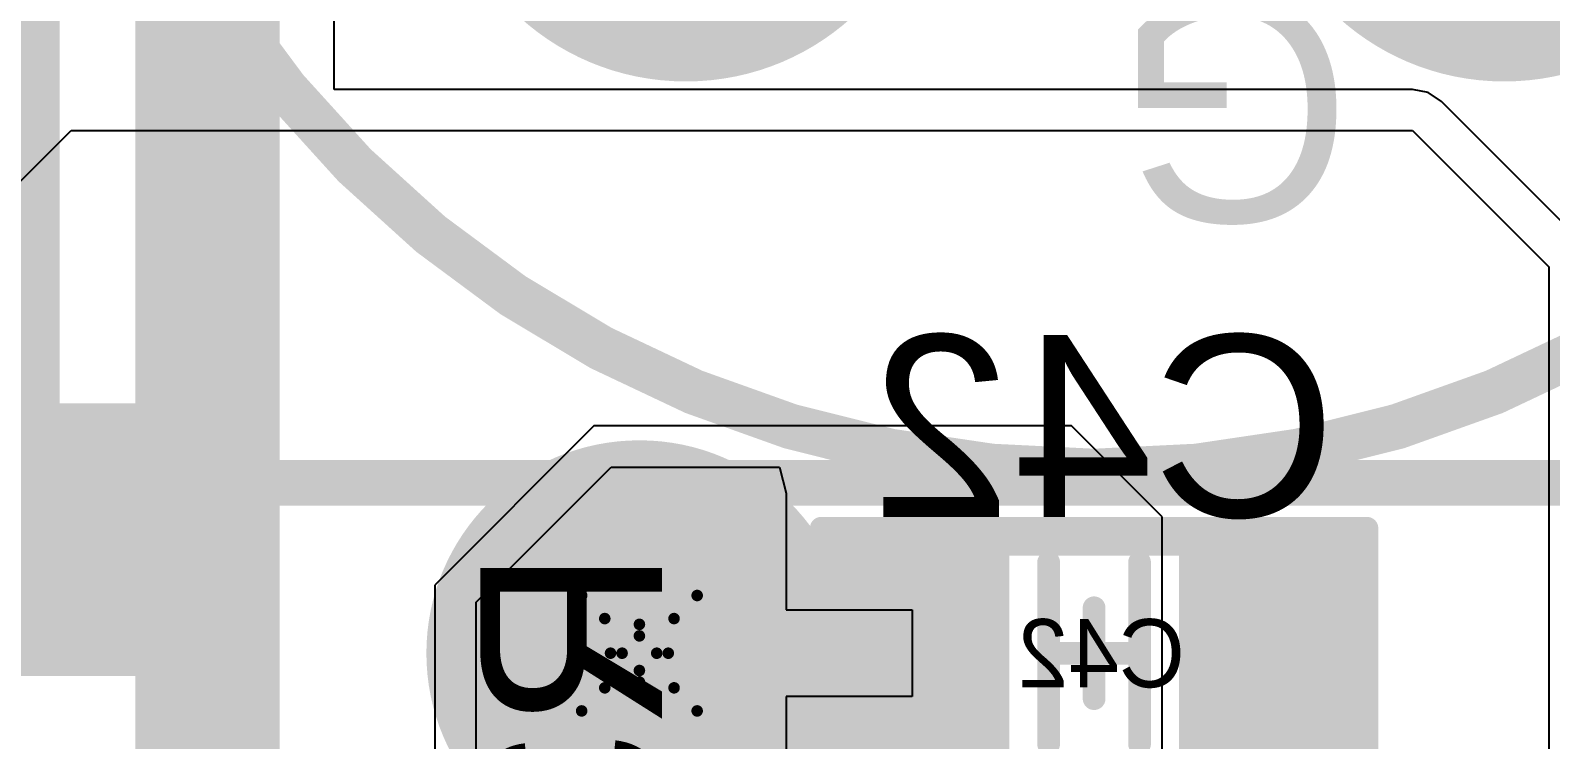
# Model space of a CAD drawing. Header units: millimetres. Extents: x -0.2 to 11.1, y -5.4 to 4.7.
# Drawn here: x 2.7804 to 3.0436, y 0.3157 to 0.4386 of the extents above; entities that cross this region are included whole.
import ezdxf

# ---------------------------------------------------------------- set-up
doc = ezdxf.new("R2010")
doc.units = ezdxf.units.MM
doc.header["$MEASUREMENT"] = 0
for name, color, linetype in [('BottomLayer', 5, 'Continuous'), ('BottomOverlay', 54, 'Continuous'), ('BottomPaste', 16, 'Continuous'), ('BottomSolder', 6, 'Continuous'), ('DrillDrawing', 1, 'Continuous'), ('InternalPlane1', 76, 'Continuous'), ('InternalPlane2', 16, 'Continuous'), ('Mechanical1', 6, 'Continuous'), ('Mechanical2', 216, 'Continuous'), ('Mechanical3', 76, 'Continuous'), ('Mechanical4', 56, 'Continuous'), ('Mechanical5', 56, 'Continuous'), ('Mechanical6', 56, 'Continuous'), ('TopLayer', 1, 'Continuous'), ('TopOverlay', 2, 'Continuous'), ('ViaHoleLayer', 16, 'Continuous')]:
    doc.layers.add(name, color=color, linetype=linetype)
doc.styles.add('Arial', font='arial.ttf', dxfattribs={"height": 0.2})

# ---------------------------------------------------------------- blocks, each defined once
blk = doc.blocks.new('LHI_878_3902_15')
at = {"layer": 'InternalPlane1'}
h = blk.add_hatch(color=76, dxfattribs=at)
edge = h.paths.add_edge_path()
edge.add_arc((0.0707029, 0.0707349), 0.0427953, 0, 360)
at = {"layer": 'InternalPlane2'}
h = blk.add_hatch(color=16, dxfattribs=at)
edge = h.paths.add_edge_path()
edge.add_arc((-0.0710293, 0.0707349), 0.0427953, 0, 360)
h = blk.add_hatch(color=16, dxfattribs=at)
edge = h.paths.add_edge_path()
edge.add_arc((0.0707029, 0.0707349), 0.0427953, 0, 360)
at = {"layer": 'InternalPlane1', "const_width": 0.01}
blk.add_lwpolyline([(-0.0843684, 0.1006949, -0.2125565616700221), (-0.0576902, 0.1006949)], format="xyb", dxfattribs=at)
at = {"layer": 'InternalPlane1', "const_width": 0.005}
blk.add_lwpolyline([(-0.0601902, 0.1006949, 1), (-0.0551902, 0.1006949, 1)], format="xyb", close=True, dxfattribs=at)
at = {"layer": 'Mechanical1', "const_width": 0.003937}
for points in [[(0.1811024, 0.1811024), (-0.1811024, 0.1811024)], [(0.1811024, 0.1811024), (0.1811024, -0.1979829)]]:
    blk.add_lwpolyline(points, dxfattribs=at)
at = {"layer": 'Mechanical1', "const_width": 0.0019685}
blk.add_lwpolyline([(0.1801182, 0.1811024, 1), (0.1820866, 0.1811024, 1)], format="xyb", close=True, dxfattribs=at)
blk.add_lwpolyline([(0.1801182, 0.1811024, 1), (0.1820866, 0.1811024, 1)], format="xyb", close=True, dxfattribs=at)
at = {"layer": 'Mechanical3', "const_width": 0.003937}
for points in [[(0.1850394, 0.1850394), (-0.1850394, 0.1850394)], [(0.1850394, 0.1850394), (0.1850394, -0.2007874)]]:
    blk.add_lwpolyline(points, dxfattribs=at)
at = {"layer": 'Mechanical3', "const_width": 0.0019685}
blk.add_lwpolyline([(0.1840552, 0.1850394, 1), (0.1860236, 0.1850394, 1)], format="xyb", close=True, dxfattribs=at)
blk.add_lwpolyline([(0.1840552, 0.1850394, 1), (0.1860236, 0.1850394, 1)], format="xyb", close=True, dxfattribs=at)
at = {"layer": 'Mechanical5', "const_width": 0.003937}
for points in [[(0.1850394, 0.1850394), (-0.1850394, 0.1850394)], [(0.1850394, 0.1850394), (0.1850394, -0.2007874)]]:
    blk.add_lwpolyline(points, dxfattribs=at)
at = {"layer": 'Mechanical5', "const_width": 0.0019685}
blk.add_lwpolyline([(0.1840552, 0.1850394, 1), (0.1860236, 0.1850394, 1)], format="xyb", close=True, dxfattribs=at)
blk.add_lwpolyline([(0.1840552, 0.1850394, 1), (0.1860236, 0.1850394, 1)], format="xyb", close=True, dxfattribs=at)
at = {"layer": 'TopOverlay', "const_width": 0.007874}
blk.add_lwpolyline([(0.1811024, 0, 1), (-0.1811024, 0, 1)], format="xyb", close=True, dxfattribs=at)
at = {"layer": 'TopOverlay'}
blk.add_text('G', height=0.0393701, dxfattribs=at).set_placement((-0.0446152, 0.0984313))
blk = doc.blocks.new('R0603_B_30')
at = {"layer": 'BottomLayer'}
for points in [[(-0.0196889, -0.01771655), (-0.0433109, -0.01771655), (-0.0433109, 0.01771655), (-0.0196889, 0.01771655)], [(0.0196891, 0.01771655), (0.0433111, 0.01771655), (0.0433111, -0.01771655), (0.0196891, -0.01771655)]]:
    blk.add_hatch(color=5, dxfattribs=at).paths.add_polyline_path(points)
at = {"layer": 'BottomPaste'}
for points in [[(-0.0146889, -0.02271655), (-0.0483109, -0.02271655), (-0.0483109, 0.02271655), (-0.0146889, 0.02271655)], [(0.0146891, 0.02271655), (0.0483111, 0.02271655), (0.0483111, -0.02271655), (0.0146891, -0.02271655)]]:
    blk.add_hatch(color=16, dxfattribs=at).paths.add_polyline_path(points)
at = {"layer": 'BottomSolder'}
for points in [[(-0.0177204, -0.01968505), (-0.0452794, -0.01968505), (-0.0452794, 0.01968505), (-0.0177204, 0.01968505)], [(0.0177206, 0.01968505), (0.0452796, 0.01968505), (0.0452796, -0.01968505), (0.0177206, -0.01968505)]]:
    blk.add_hatch(color=6, dxfattribs=at).paths.add_polyline_path(points)
at = {"layer": 'BottomOverlay', "const_width": 0.003937}
for points in [[(-0.0137795, 0.0177165), (0.0137795, 0.0177165)], [(-0.0137795, -0.0177165), (0.0137795, -0.0177165)]]:
    blk.add_lwpolyline(points, dxfattribs=at)
at = {"layer": 'BottomOverlay', "const_width": 0.0019685}
for points in [[(-0.0147637, 0.0177165, 1), (-0.0127953, 0.0177165, 1)], [(0.0127953, 0.0177165, 1), (0.0147637, 0.0177165, 1)], [(-0.0147637, -0.0177165, 1), (-0.0127953, -0.0177165, 1)], [(0.0127953, -0.0177165, 1), (0.0147637, -0.0177165, 1)]]:
    blk.add_lwpolyline(points, format="xyb", close=True, dxfattribs=at)
at = {"layer": 'Mechanical2', "const_width": 0.003937}
for points in [[(-0.0389172, 0.019685), (0.0389172, 0.019685)], [(-0.0389172, -0.0188754), (-0.0389172, 0.019685)], [(0.0389172, -0.0188754), (0.0389172, 0.019685)], [(-0.0389172, -0.0188754), (0.0389172, -0.0188754)]]:
    blk.add_lwpolyline(points, dxfattribs=at)
at = {"layer": 'Mechanical2', "const_width": 0.0019685}
for points in [[(-0.0399014, 0.019685, 1), (-0.037933, 0.019685, 1)], [(-0.0399014, 0.019685, 1), (-0.037933, 0.019685, 1)], [(0.037933, 0.019685, 1), (0.0399014, 0.019685, 1)], [(0.037933, 0.019685, 1), (0.0399014, 0.019685, 1)], [(-0.0399014, -0.0188754, 1), (-0.037933, -0.0188754, 1)], [(-0.0399014, -0.0188754, 1), (-0.037933, -0.0188754, 1)], [(0.037933, -0.0188754, 1), (0.0399014, -0.0188754, 1)], [(0.037933, -0.0188754, 1), (0.0399014, -0.0188754, 1)]]:
    blk.add_lwpolyline(points, format="xyb", close=True, dxfattribs=at)
at = {"layer": 'Mechanical4', "const_width": 0.003937}
for points in [[(-0.0472441, -0.0216535), (-0.0472441, 0.0216535)], [(-0.0472441, 0.0216535), (0.0472441, 0.0216535)], [(0.0472441, -0.0216535), (0.0472441, 0.0216535)], [(0, -0.007874), (0, 0.007874)], [(-0.007874, 0), (0.007874, 0)], [(-0.0472441, -0.0216535), (0.0472441, -0.0216535)]]:
    blk.add_lwpolyline(points, dxfattribs=at)
at = {"layer": 'Mechanical4', "const_width": 0.0019685}
for points in [[(-0.0482283, 0.0216535, 1), (-0.0462599, 0.0216535, 1)], [(-0.0482283, 0.0216535, 1), (-0.0462599, 0.0216535, 1)], [(0.0462599, 0.0216535, 1), (0.0482283, 0.0216535, 1)], [(0.0462599, 0.0216535, 1), (0.0482283, 0.0216535, 1)], [(-0.0009842, 0.007874, 1), (0.0009842, 0.007874, 1)], [(-0.0088582, 0, 1), (-0.0068898, 0, 1)], [(0.0068898, 0, 1), (0.0088582, 0, 1)], [(-0.0009842, -0.007874, 1), (0.0009842, -0.007874, 1)], [(-0.0482283, -0.0216535, 1), (-0.0462599, -0.0216535, 1)], [(-0.0482283, -0.0216535, 1), (-0.0462599, -0.0216535, 1)], [(0.0462599, -0.0216535, 1), (0.0482283, -0.0216535, 1)], [(0.0462599, -0.0216535, 1), (0.0482283, -0.0216535, 1)]]:
    blk.add_lwpolyline(points, format="xyb", close=True, dxfattribs=at)
at = {"layer": 'Mechanical6', "const_width": 0.003937}
for points in [[(-0.0472441, -0.0216535), (-0.0472441, 0.0216535)], [(-0.0472441, 0.0216535), (0.0472441, 0.0216535)], [(0.0472441, -0.0216535), (0.0472441, 0.0216535)], [(-0.0472441, -0.0216535), (0.0472441, -0.0216535)]]:
    blk.add_lwpolyline(points, dxfattribs=at)
at = {"layer": 'Mechanical6', "const_width": 0.0019685}
for points in [[(-0.0482283, 0.0216535, 1), (-0.0462599, 0.0216535, 1)], [(-0.0482283, 0.0216535, 1), (-0.0462599, 0.0216535, 1)], [(0.0462599, 0.0216535, 1), (0.0482283, 0.0216535, 1)], [(0.0462599, 0.0216535, 1), (0.0482283, 0.0216535, 1)], [(-0.0482283, -0.0216535, 1), (-0.0462599, -0.0216535, 1)], [(-0.0482283, -0.0216535, 1), (-0.0462599, -0.0216535, 1)], [(0.0462599, -0.0216535, 1), (0.0482283, -0.0216535, 1)], [(0.0462599, -0.0216535, 1), (0.0482283, -0.0216535, 1)]]:
    blk.add_lwpolyline(points, format="xyb", close=True, dxfattribs=at)
at = {"layer": 'Mechanical6', "text_generation_flag": 2}
blk.add_text('R26', height=0.011811, rotation=180, dxfattribs=at).set_placement((-0.0157427, 0.0059033))
blk = doc.blocks.new('C0603_CER_B_86')
at = {"layer": 'BottomLayer'}
for points in [[(-0.0196889, -0.01771655), (-0.0433109, -0.01771655), (-0.0433109, 0.01771655), (-0.0196889, 0.01771655)], [(0.0196891, 0.01771655), (0.0433111, 0.01771655), (0.0433111, -0.01771655), (0.0196891, -0.01771655)]]:
    blk.add_hatch(color=5, dxfattribs=at).paths.add_polyline_path(points)
at = {"layer": 'BottomPaste'}
for points in [[(-0.0146889, -0.02271655), (-0.0483109, -0.02271655), (-0.0483109, 0.02271655), (-0.0146889, 0.02271655)], [(0.0146891, 0.02271655), (0.0483111, 0.02271655), (0.0483111, -0.02271655), (0.0146891, -0.02271655)]]:
    blk.add_hatch(color=16, dxfattribs=at).paths.add_polyline_path(points)
at = {"layer": 'BottomSolder'}
for points in [[(-0.0177204, -0.01968505), (-0.0452794, -0.01968505), (-0.0452794, 0.01968505), (-0.0177204, 0.01968505)], [(0.0177206, 0.01968505), (0.0452796, 0.01968505), (0.0452796, -0.01968505), (0.0177206, -0.01968505)]]:
    blk.add_hatch(color=6, dxfattribs=at).paths.add_polyline_path(points)
at = {"layer": 'BottomOverlay', "const_width": 0.003937}
for points in [[(-0.007874, 0.015748), (-0.007874, -0.015748)], [(0.007874, 0.015748), (0.007874, -0.015748)]]:
    blk.add_lwpolyline(points, dxfattribs=at)
at = {"layer": 'BottomOverlay', "const_width": 0.0019685}
for points in [[(-0.0088582, 0.015748, 1), (-0.0068898, 0.015748, 1)], [(0.0068898, 0.015748, 1), (0.0088582, 0.015748, 1)], [(-0.0088582, -0.015748, 1), (-0.0068898, -0.015748, 1)], [(0.0068898, -0.015748, 1), (0.0088582, -0.015748, 1)]]:
    blk.add_lwpolyline(points, format="xyb", close=True, dxfattribs=at)
at = {"layer": 'Mechanical2', "const_width": 0.003937}
for points in [[(0.0433071, 0.019685), (-0.0412416, 0.019685)], [(-0.0412416, 0.019685), (-0.0412416, -0.0188754)], [(0.0433071, 0.019685), (0.0433071, -0.0188754)], [(0.0433071, -0.0188754), (-0.0412416, -0.0188754)]]:
    blk.add_lwpolyline(points, dxfattribs=at)
at = {"layer": 'Mechanical2', "const_width": 0.0019685}
for points in [[(-0.0422258, 0.019685, 1), (-0.0402574, 0.019685, 1)], [(-0.0422258, 0.019685, 1), (-0.0402574, 0.019685, 1)], [(0.0423229, 0.019685, 1), (0.0442913, 0.019685, 1)], [(0.0423229, 0.019685, 1), (0.0442913, 0.019685, 1)], [(-0.0422258, -0.0188754, 1), (-0.0402574, -0.0188754, 1)], [(-0.0422258, -0.0188754, 1), (-0.0402574, -0.0188754, 1)], [(0.0423229, -0.0188754, 1), (0.0442913, -0.0188754, 1)], [(0.0423229, -0.0188754, 1), (0.0442913, -0.0188754, 1)]]:
    blk.add_lwpolyline(points, format="xyb", close=True, dxfattribs=at)
at = {"layer": 'Mechanical4', "const_width": 0.003937}
for points in [[(-0.0472441, 0.0216535), (-0.0472441, -0.0216535)], [(0.0472441, 0.0216535), (-0.0472441, 0.0216535)], [(0.0472441, 0.0216535), (0.0472441, -0.0216535)], [(0, 0.007874), (0, -0.007874)], [(0.007874, 0), (-0.007874, 0)], [(0.0472441, -0.0216535), (-0.0472441, -0.0216535)]]:
    blk.add_lwpolyline(points, dxfattribs=at)
at = {"layer": 'Mechanical4', "const_width": 0.0019685}
for points in [[(-0.0482283, 0.0216535, 1), (-0.0462599, 0.0216535, 1)], [(-0.0482283, 0.0216535, 1), (-0.0462599, 0.0216535, 1)], [(0.0462599, 0.0216535, 1), (0.0482283, 0.0216535, 1)], [(0.0462599, 0.0216535, 1), (0.0482283, 0.0216535, 1)], [(-0.0009842, 0.007874, 1), (0.0009842, 0.007874, 1)], [(-0.0088582, 0, 1), (-0.0068898, 0, 1)], [(0.0068898, 0, 1), (0.0088582, 0, 1)], [(-0.0009842, -0.007874, 1), (0.0009842, -0.007874, 1)], [(-0.0482283, -0.0216535, 1), (-0.0462599, -0.0216535, 1)], [(-0.0482283, -0.0216535, 1), (-0.0462599, -0.0216535, 1)], [(0.0462599, -0.0216535, 1), (0.0482283, -0.0216535, 1)], [(0.0462599, -0.0216535, 1), (0.0482283, -0.0216535, 1)]]:
    blk.add_lwpolyline(points, format="xyb", close=True, dxfattribs=at)
at = {"layer": 'Mechanical6', "const_width": 0.003937}
for points in [[(-0.0472441, 0.0216535), (-0.0472441, -0.0216535)], [(0.0472441, 0.0216535), (-0.0472441, 0.0216535)], [(0.0472441, 0.0216535), (0.0472441, -0.0216535)], [(0.0472441, -0.0216535), (-0.0472441, -0.0216535)]]:
    blk.add_lwpolyline(points, dxfattribs=at)
at = {"layer": 'Mechanical6', "const_width": 0.0019685}
for points in [[(-0.0482283, 0.0216535, 1), (-0.0462599, 0.0216535, 1)], [(-0.0482283, 0.0216535, 1), (-0.0462599, 0.0216535, 1)], [(0.0462599, 0.0216535, 1), (0.0482283, 0.0216535, 1)], [(0.0462599, 0.0216535, 1), (0.0482283, 0.0216535, 1)], [(-0.0482283, -0.0216535, 1), (-0.0462599, -0.0216535, 1)], [(-0.0482283, -0.0216535, 1), (-0.0462599, -0.0216535, 1)], [(0.0462599, -0.0216535, 1), (0.0482283, -0.0216535, 1)], [(0.0462599, -0.0216535, 1), (0.0482283, -0.0216535, 1)]]:
    blk.add_lwpolyline(points, format="xyb", close=True, dxfattribs=at)
at = {"layer": 'Mechanical6', "text_generation_flag": 2}
blk.add_text('C42', height=0.011811, rotation=180, dxfattribs=at).set_placement((-0.0157429, 0.0059035))

msp = doc.modelspace()

# ---------------------------------------------------------------- hatches: boundary and pattern name
at = {"layer": 'BottomLayer'}
h = msp.add_hatch(color=5, dxfattribs=at)
edge = h.paths.add_edge_path()
edge.add_arc((2.8858268, 0.3307087), 0.011811, 0, 360)
at = {"layer": 'InternalPlane2'}
h = msp.add_hatch(color=16, dxfattribs=at)
edge = h.paths.add_edge_path()
edge.add_arc((2.8858268, 0.3307087), 0.0368897, 0, 360)
at = {"layer": 'TopLayer'}
h = msp.add_hatch(color=1, dxfattribs=at)
edge = h.paths.add_edge_path()
edge.add_arc((2.8858268, 0.3307087), 0.011811, 0, 360)
at = {"layer": 'ViaHoleLayer'}
h = msp.add_hatch(color=16, dxfattribs=at)
edge = h.paths.add_edge_path()
edge.add_arc((2.8858268, 0.3307087), 0.0068897, 0, 360)

# ---------------------------------------------------------------- linework, layer by layer
at = {"layer": 'BottomLayer'}
for p, q in [((2.8329448, 0.4283969), (2.8329448, 0.5708661)), ((3.0196851, 0.4283969), (2.8329448, 0.4283969)), ((3.0224164, 0.4278536), (3.0196851, 0.4283969)), ((3.0247318, 0.4263065), (3.0224164, 0.4278536)), ((3.0483538, 0.4026845), (3.0247318, 0.4263065)), ((2.7677165, 0.4015748), (2.7874015, 0.4212598)), ((2.7874015, 0.4212598), (3.0196851, 0.4212598)), ((3.0196851, 0.4212598), (3.0433071, 0.3976378)), ((3.0433071, 0.3976378), (3.0433071, 0.2519685)), ((2.8779528, 0.3700787), (2.8503937, 0.3425196)), ((2.9606299, 0.3700787), (2.8779528, 0.3700787)), ((2.976378, 0.3543306), (2.9606299, 0.3700787)), ((2.8575308, 0.3395633), (2.8809091, 0.3629416)), ((2.8809091, 0.3629416), (2.9100882, 0.3629416)), ((2.9100882, 0.3629416), (2.9112559, 0.3584252)), ((2.9112559, 0.3584252), (2.911256, 0.3584252)), ((2.911256, 0.3584252), (2.911256, 0.3382088)), ((2.976378, 0.2598425), (2.976378, 0.3543306)), ((2.8503937, 0.3425196), (2.8503937, 0.2755904)), ((2.8575308, 0.2755904), (2.8575308, 0.3395633)), ((2.911256, 0.3382088), (2.9330674, 0.3382088)), ((2.9330674, 0.3382088), (2.9330674, 0.3232088)), ((2.9330674, 0.3232088), (2.911256, 0.3232088)), ((2.911256, 0.3232088), (2.911256, 0.3062441))]:
    msp.add_line(p, q, dxfattribs=at)
at = {"layer": 'BottomLayer', "const_width": 0.025}
msp.add_lwpolyline([(2.8110236, 0.2952756), (2.8110236, 0.5708661)], dxfattribs=at)
at = {"layer": 'DrillDrawing', "const_width": 0.002}
for points in [[(2.8758268, 0.3407087), (2.8858268, 0.3357087)], [(2.8758268, 0.3407087), (2.8808268, 0.3307087)], [(2.8858268, 0.3357087), (2.8958268, 0.3407087)], [(2.8908268, 0.3307087), (2.8958268, 0.3407087)], [(2.8798268, 0.3367087), (2.8858268, 0.3337087)], [(2.8798268, 0.3367087), (2.8828268, 0.3307087)], [(2.8858268, 0.3337087), (2.8918268, 0.3367087)], [(2.8888268, 0.3307087), (2.8918268, 0.3367087)], [(2.8758268, 0.3207087), (2.8808268, 0.3307087)], [(2.8798268, 0.3247087), (2.8828268, 0.3307087)], [(2.8888268, 0.3307087), (2.8918268, 0.3247087)], [(2.8908268, 0.3307087), (2.8958268, 0.3207087)], [(2.8758268, 0.3207087), (2.8858268, 0.3257087)], [(2.8798268, 0.3247087), (2.8858268, 0.3277087)], [(2.8858268, 0.3277087), (2.8918268, 0.3247087)], [(2.8858268, 0.3257087), (2.8958268, 0.3207087)]]:
    msp.add_lwpolyline(points, dxfattribs=at)
at = {"layer": 'DrillDrawing', "const_width": 0.001}
for points in [[(2.8753268, 0.3407087, 1), (2.8763268, 0.3407087, 1)], [(2.8753268, 0.3407087, 1), (2.8763268, 0.3407087, 1)], [(2.8953268, 0.3407087, 1), (2.8963268, 0.3407087, 1)], [(2.8953268, 0.3407087, 1), (2.8963268, 0.3407087, 1)], [(2.8793268, 0.3367087, 1), (2.8803268, 0.3367087, 1)], [(2.8793268, 0.3367087, 1), (2.8803268, 0.3367087, 1)], [(2.8913268, 0.3367087, 1), (2.8923268, 0.3367087, 1)], [(2.8913268, 0.3367087, 1), (2.8923268, 0.3367087, 1)], [(2.8853268, 0.3357087, 1), (2.8863268, 0.3357087, 1)], [(2.8853268, 0.3357087, 1), (2.8863268, 0.3357087, 1)], [(2.8853268, 0.3337087, 1), (2.8863268, 0.3337087, 1)], [(2.8853268, 0.3337087, 1), (2.8863268, 0.3337087, 1)], [(2.8803268, 0.3307087, 1), (2.8813268, 0.3307087, 1)], [(2.8803268, 0.3307087, 1), (2.8813268, 0.3307087, 1)], [(2.8823268, 0.3307087, 1), (2.8833268, 0.3307087, 1)], [(2.8823268, 0.3307087, 1), (2.8833268, 0.3307087, 1)], [(2.8883268, 0.3307087, 1), (2.8893268, 0.3307087, 1)], [(2.8883268, 0.3307087, 1), (2.8893268, 0.3307087, 1)], [(2.8903268, 0.3307087, 1), (2.8913268, 0.3307087, 1)], [(2.8903268, 0.3307087, 1), (2.8913268, 0.3307087, 1)], [(2.8853268, 0.3277087, 1), (2.8863268, 0.3277087, 1)], [(2.8853268, 0.3277087, 1), (2.8863268, 0.3277087, 1)], [(2.8853268, 0.3257087, 1), (2.8863268, 0.3257087, 1)], [(2.8853268, 0.3257087, 1), (2.8863268, 0.3257087, 1)], [(2.8793268, 0.3247087, 1), (2.8803268, 0.3247087, 1)], [(2.8793268, 0.3247087, 1), (2.8803268, 0.3247087, 1)], [(2.8913268, 0.3247087, 1), (2.8923268, 0.3247087, 1)], [(2.8913268, 0.3247087, 1), (2.8923268, 0.3247087, 1)], [(2.8753268, 0.3207087, 1), (2.8763268, 0.3207087, 1)], [(2.8753268, 0.3207087, 1), (2.8763268, 0.3207087, 1)], [(2.8953268, 0.3207087, 1), (2.8963268, 0.3207087, 1)], [(2.8953268, 0.3207087, 1), (2.8963268, 0.3207087, 1)]]:
    msp.add_lwpolyline(points, format="xyb", close=True, dxfattribs=at)
at = {"layer": 'InternalPlane1', "const_width": 0.01}
for points in [[(2.87663, 0.3559768, -0.176326980708465), (2.8950236, 0.3559768)], [(2.8605587, 0.3215119, -0.176326980708465), (2.8605587, 0.3399055)], [(2.9110949, 0.3399055, -0.1763269807084648), (2.9110949, 0.3215119)]]:
    msp.add_lwpolyline(points, format="xyb", dxfattribs=at)
at = {"layer": 'InternalPlane1', "const_width": 0.005}
for points in [[(2.87413, 0.3559768, 1), (2.87913, 0.3559768, 1)], [(2.8925236, 0.3559768, 1), (2.8975236, 0.3559768, 1)], [(2.8580587, 0.3399055, 1), (2.8630587, 0.3399055, 1)], [(2.9085949, 0.3399055, 1), (2.9135949, 0.3399055, 1)], [(2.8580587, 0.3215119, 1), (2.8630587, 0.3215119, 1)], [(2.9085949, 0.3215119, 1), (2.9135949, 0.3215119, 1)]]:
    msp.add_lwpolyline(points, format="xyb", close=True, dxfattribs=at)

# ---------------------------------------------------------------- block references
at = {"rotation": 180}
for name, p in [('LHI_878_3902_15', (2.9645671, 0.5433072)), ('C0603_CER_B_86', (2.9645671, 0.3307088))]:
    msp.add_blockref(name, p, dxfattribs=at)
msp.add_blockref('R0603_B_30', (2.7519687, 0.3503938))

# ---------------------------------------------------------------- texts
at = {"layer": 'BottomOverlay', "style": 'Arial', "text_generation_flag": 2}
msp.add_text('C42', height=0.0314961, dxfattribs=at).set_placement((3.0065481, 0.3543358))
msp.add_text('R37', height=0.0314961, rotation=90, dxfattribs=at).set_placement((2.8897586, 0.3490678))

doc.saveas('drawing.dxf')
